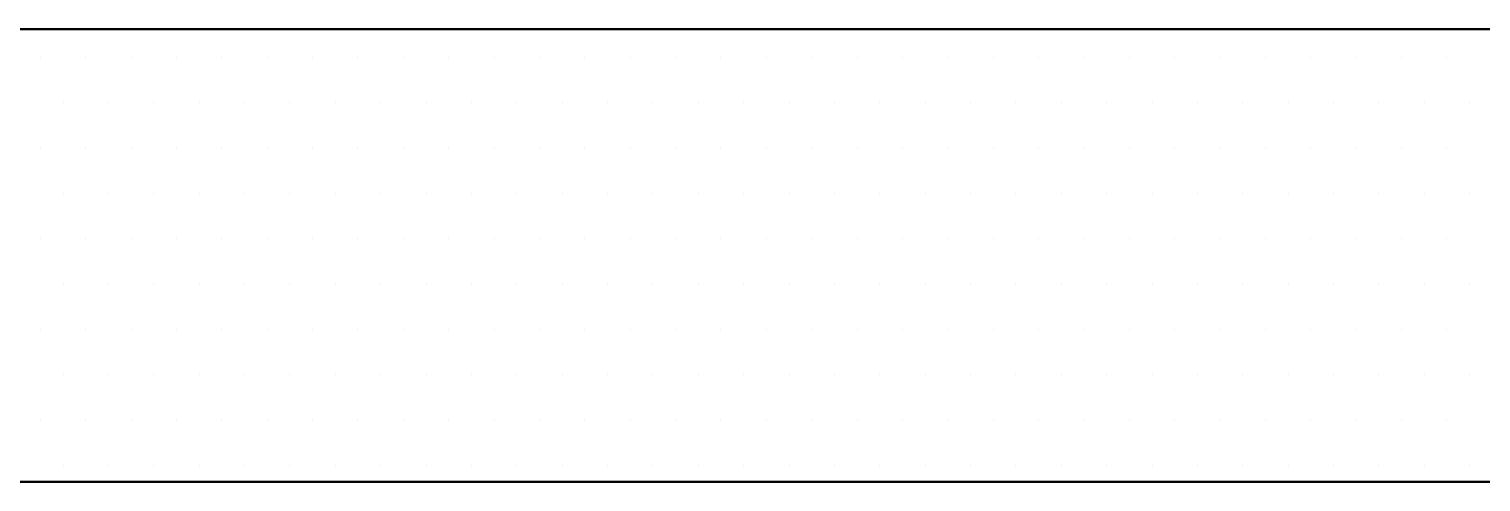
# Model space of a CAD drawing. Header units: inches. Extents: x 3.8 to 36.3, y 0.9 to 43.6.
# Drawn here: x 13.47 to 13.97, y 28.089 to 28.245 of the extents above; entities that cross this region are included whole.
import ezdxf

# ---------------------------------------------------------------- set-up
doc = ezdxf.new("R2010")
doc.units = ezdxf.units.IN
doc.header["$MEASUREMENT"] = 0
for name, color, linetype in [('R-ANNO-DIMS', 3, 'Continuous'), ('R-SWTS-DET1', 1, 'Continuous'), ('R-SWTS-PAT1', 5, 'Continuous')]:
    doc.layers.add(name, color=color, linetype=linetype)
doc.styles.add('SWTSTEXT', font='romans.shx')
doc.dimstyles.new('SWTSARCH', dxfattribs={"dimtxt": 0.25, "dimasz": 0.25, "dimexe": 0.179688, "dimexo": 0.0625, "dimgap": 0.125, "dimtad": 1, "dimtih": 1, "dimtoh": 1, "dimdec": 4, "dimzin": 4, "dimdsep": 46, "dimlunit": 4, "dimtxsty": 'SWTSTEXT', "dimcen": 0.1875, "dimdle": 0.179688, "dimclrd": 256, "dimclre": 256, "dimclrt": 256, "dimadec": 0, "dimazin": 1, "dimtfac": 1, "dimtdec": 4, "dimtofl": 0, "dimtmove": 0, "dimatfit": 3, "dimfxl": 0, "dimfrac": 2, "dimtolj": 1, "dimtzin": 4, "dimlwd": -1, "dimlwe": -1, "dimarcsym": 0})

# ---------------------------------------------------------------- blocks, each defined once
blk = doc.blocks.new('*D1')
at = {"layer": 'Defpoints', "color": 0}
for p in [(14.97148, 28.92332), (12.97148, 28.2297), (14.97148, 28.2297)]:
    blk.add_point(p, dxfattribs=at)
at = {"layer": 'R-ANNO-DIMS'}
for p, q in [((12.97148, 28.2922), (12.97148, 29.10301)), ((14.97148, 28.2922), (14.97148, 29.10301)), ((13.22148, 28.92332), (14.72148, 28.92332))]:
    blk.add_line(p, q, dxfattribs=at)
for points in [[(13.22148, 28.96499), (13.22148, 28.88165), (12.97148, 28.92332)], [(14.72148, 28.96499), (14.72148, 28.88165), (14.97148, 28.92332)]]:
    blk.add_solid(points, dxfattribs=at)
at = {"layer": 'R-ANNO-DIMS', "insert": (14.01088, 29.19713), "char_height": 0.25, "attachment_point": 5, "style": 'SWTSTEXT'}
blk.add_mtext('\\A1;2"', dxfattribs=at)

msp = doc.modelspace()

# ---------------------------------------------------------------- linework, layer by layer
at = {"layer": 'R-SWTS-DET1', "lineweight": 30}
for p, q in [((12.98648, 28.2447), (14.95648, 28.2447)), ((13.09748, 28.0887), (14.84548, 28.0887))]:
    msp.add_line(p, q, dxfattribs=at)
at = {"layer": 'R-SWTS-PAT1'}
for p, q in [((13.47416, 28.23492), (13.47416, 28.23492)), ((13.48979, 28.23492), (13.48979, 28.23492)), ((13.50541, 28.23492), (13.50541, 28.23492)), ((13.52104, 28.23492), (13.52104, 28.23492)), ((13.53666, 28.23492), (13.53666, 28.23492)), ((13.55229, 28.23492), (13.55229, 28.23492)), ((13.56791, 28.23492), (13.56791, 28.23492)), ((13.58354, 28.23492), (13.58354, 28.23492)), ((13.59916, 28.23492), (13.59916, 28.23492)), ((13.61479, 28.23492), (13.61479, 28.23492)), ((13.63041, 28.23492), (13.63041, 28.23492)), ((13.64604, 28.23492), (13.64604, 28.23492)), ((13.66166, 28.23492), (13.66166, 28.23492)), ((13.67729, 28.23492), (13.67729, 28.23492)), ((13.69291, 28.23492), (13.69291, 28.23492)), ((13.70854, 28.23492), (13.70854, 28.23492)), ((13.72416, 28.23492), (13.72416, 28.23492)), ((13.73979, 28.23492), (13.73979, 28.23492)), ((13.75541, 28.23492), (13.75541, 28.23492)), ((13.77104, 28.23492), (13.77104, 28.23492)), ((13.78666, 28.23492), (13.78666, 28.23492)), ((13.80229, 28.23492), (13.80229, 28.23492)), ((13.81791, 28.23492), (13.81791, 28.23492)), ((13.83354, 28.23492), (13.83354, 28.23492)), ((13.84916, 28.23492), (13.84916, 28.23492)), ((13.86479, 28.23492), (13.86479, 28.23492)), ((13.88041, 28.23492), (13.88041, 28.23492)), ((13.89604, 28.23492), (13.89604, 28.23492)), ((13.91166, 28.23492), (13.91166, 28.23492)), ((13.92729, 28.23492), (13.92729, 28.23492)), ((13.94291, 28.23492), (13.94291, 28.23492)), ((13.95854, 28.23492), (13.95854, 28.23492)), ((13.48198, 28.21929), (13.48198, 28.21929)), ((13.4976, 28.21929), (13.4976, 28.21929)), ((13.51323, 28.21929), (13.51323, 28.21929)), ((13.52885, 28.21929), (13.52885, 28.21929)), ((13.54448, 28.21929), (13.54448, 28.21929)), ((13.5601, 28.21929), (13.5601, 28.21929)), ((13.57573, 28.21929), (13.57573, 28.21929)), ((13.59135, 28.21929), (13.59135, 28.21929)), ((13.60698, 28.21929), (13.60698, 28.21929)), ((13.6226, 28.21929), (13.6226, 28.21929)), ((13.63823, 28.21929), (13.63823, 28.21929)), ((13.65385, 28.21929), (13.65385, 28.21929)), ((13.66948, 28.21929), (13.66948, 28.21929)), ((13.6851, 28.21929), (13.6851, 28.21929)), ((13.70073, 28.21929), (13.70073, 28.21929)), ((13.71635, 28.21929), (13.71635, 28.21929)), ((13.73198, 28.21929), (13.73198, 28.21929)), ((13.7476, 28.21929), (13.7476, 28.21929)), ((13.76323, 28.21929), (13.76323, 28.21929)), ((13.77885, 28.21929), (13.77885, 28.21929)), ((13.79448, 28.21929), (13.79448, 28.21929)), ((13.8101, 28.21929), (13.8101, 28.21929)), ((13.82573, 28.21929), (13.82573, 28.21929)), ((13.84135, 28.21929), (13.84135, 28.21929)), ((13.85698, 28.21929), (13.85698, 28.21929)), ((13.8726, 28.21929), (13.8726, 28.21929)), ((13.88823, 28.21929), (13.88823, 28.21929)), ((13.90385, 28.21929), (13.90385, 28.21929)), ((13.91948, 28.21929), (13.91948, 28.21929)), ((13.9351, 28.21929), (13.9351, 28.21929)), ((13.95073, 28.21929), (13.95073, 28.21929)), ((13.96635, 28.21929), (13.96635, 28.21929)), ((13.47416, 28.20367), (13.47416, 28.20367)), ((13.48979, 28.20367), (13.48979, 28.20367)), ((13.50541, 28.20367), (13.50541, 28.20367)), ((13.52104, 28.20367), (13.52104, 28.20367)), ((13.53666, 28.20367), (13.53666, 28.20367)), ((13.55229, 28.20367), (13.55229, 28.20367)), ((13.56791, 28.20367), (13.56791, 28.20367)), ((13.58354, 28.20367), (13.58354, 28.20367)), ((13.59916, 28.20367), (13.59916, 28.20367)), ((13.61479, 28.20367), (13.61479, 28.20367)), ((13.63041, 28.20367), (13.63041, 28.20367)), ((13.64604, 28.20367), (13.64604, 28.20367)), ((13.66166, 28.20367), (13.66166, 28.20367)), ((13.67729, 28.20367), (13.67729, 28.20367)), ((13.69291, 28.20367), (13.69291, 28.20367)), ((13.70854, 28.20367), (13.70854, 28.20367)), ((13.72416, 28.20367), (13.72416, 28.20367)), ((13.73979, 28.20367), (13.73979, 28.20367)), ((13.75541, 28.20367), (13.75541, 28.20367)), ((13.77104, 28.20367), (13.77104, 28.20367)), ((13.78666, 28.20367), (13.78666, 28.20367)), ((13.80229, 28.20367), (13.80229, 28.20367)), ((13.81791, 28.20367), (13.81791, 28.20367)), ((13.83354, 28.20367), (13.83354, 28.20367)), ((13.84916, 28.20367), (13.84916, 28.20367)), ((13.86479, 28.20367), (13.86479, 28.20367)), ((13.88041, 28.20367), (13.88041, 28.20367)), ((13.89604, 28.20367), (13.89604, 28.20367)), ((13.91166, 28.20367), (13.91166, 28.20367)), ((13.92729, 28.20367), (13.92729, 28.20367)), ((13.94291, 28.20367), (13.94291, 28.20367)), ((13.95854, 28.20367), (13.95854, 28.20367)), ((13.48198, 28.18804), (13.48198, 28.18804)), ((13.4976, 28.18804), (13.4976, 28.18804)), ((13.51323, 28.18804), (13.51323, 28.18804)), ((13.52885, 28.18804), (13.52885, 28.18804)), ((13.54448, 28.18804), (13.54448, 28.18804)), ((13.5601, 28.18804), (13.5601, 28.18804)), ((13.57573, 28.18804), (13.57573, 28.18804)), ((13.59135, 28.18804), (13.59135, 28.18804)), ((13.60698, 28.18804), (13.60698, 28.18804)), ((13.6226, 28.18804), (13.6226, 28.18804)), ((13.63823, 28.18804), (13.63823, 28.18804)), ((13.65385, 28.18804), (13.65385, 28.18804)), ((13.66948, 28.18804), (13.66948, 28.18804)), ((13.6851, 28.18804), (13.6851, 28.18804)), ((13.70073, 28.18804), (13.70073, 28.18804)), ((13.71635, 28.18804), (13.71635, 28.18804)), ((13.73198, 28.18804), (13.73198, 28.18804)), ((13.7476, 28.18804), (13.7476, 28.18804)), ((13.76323, 28.18804), (13.76323, 28.18804)), ((13.77885, 28.18804), (13.77885, 28.18804)), ((13.79448, 28.18804), (13.79448, 28.18804)), ((13.8101, 28.18804), (13.8101, 28.18804)), ((13.82573, 28.18804), (13.82573, 28.18804)), ((13.84135, 28.18804), (13.84135, 28.18804)), ((13.85698, 28.18804), (13.85698, 28.18804)), ((13.8726, 28.18804), (13.8726, 28.18804)), ((13.88823, 28.18804), (13.88823, 28.18804)), ((13.90385, 28.18804), (13.90385, 28.18804)), ((13.91948, 28.18804), (13.91948, 28.18804)), ((13.9351, 28.18804), (13.9351, 28.18804)), ((13.95073, 28.18804), (13.95073, 28.18804)), ((13.96635, 28.18804), (13.96635, 28.18804)), ((13.47416, 28.17242), (13.47416, 28.17242)), ((13.48979, 28.17242), (13.48979, 28.17242)), ((13.50541, 28.17242), (13.50541, 28.17242)), ((13.52104, 28.17242), (13.52104, 28.17242)), ((13.53666, 28.17242), (13.53666, 28.17242)), ((13.55229, 28.17242), (13.55229, 28.17242)), ((13.56791, 28.17242), (13.56791, 28.17242)), ((13.58354, 28.17242), (13.58354, 28.17242)), ((13.59916, 28.17242), (13.59916, 28.17242)), ((13.61479, 28.17242), (13.61479, 28.17242)), ((13.63041, 28.17242), (13.63041, 28.17242)), ((13.64604, 28.17242), (13.64604, 28.17242)), ((13.66166, 28.17242), (13.66166, 28.17242)), ((13.67729, 28.17242), (13.67729, 28.17242)), ((13.69291, 28.17242), (13.69291, 28.17242)), ((13.70854, 28.17242), (13.70854, 28.17242)), ((13.72416, 28.17242), (13.72416, 28.17242)), ((13.73979, 28.17242), (13.73979, 28.17242)), ((13.75541, 28.17242), (13.75541, 28.17242)), ((13.77104, 28.17242), (13.77104, 28.17242)), ((13.78666, 28.17242), (13.78666, 28.17242)), ((13.80229, 28.17242), (13.80229, 28.17242)), ((13.81791, 28.17242), (13.81791, 28.17242)), ((13.83354, 28.17242), (13.83354, 28.17242)), ((13.84916, 28.17242), (13.84916, 28.17242)), ((13.86479, 28.17242), (13.86479, 28.17242)), ((13.88041, 28.17242), (13.88041, 28.17242)), ((13.89604, 28.17242), (13.89604, 28.17242)), ((13.91166, 28.17242), (13.91166, 28.17242)), ((13.92729, 28.17242), (13.92729, 28.17242)), ((13.94291, 28.17242), (13.94291, 28.17242)), ((13.95854, 28.17242), (13.95854, 28.17242)), ((13.48198, 28.15679), (13.48198, 28.15679)), ((13.4976, 28.15679), (13.4976, 28.15679)), ((13.51323, 28.15679), (13.51323, 28.15679)), ((13.52885, 28.15679), (13.52885, 28.15679)), ((13.54448, 28.15679), (13.54448, 28.15679)), ((13.5601, 28.15679), (13.5601, 28.15679)), ((13.57573, 28.15679), (13.57573, 28.15679)), ((13.59135, 28.15679), (13.59135, 28.15679)), ((13.60698, 28.15679), (13.60698, 28.15679)), ((13.6226, 28.15679), (13.6226, 28.15679)), ((13.63823, 28.15679), (13.63823, 28.15679)), ((13.65385, 28.15679), (13.65385, 28.15679)), ((13.66948, 28.15679), (13.66948, 28.15679)), ((13.6851, 28.15679), (13.6851, 28.15679)), ((13.70073, 28.15679), (13.70073, 28.15679)), ((13.71635, 28.15679), (13.71635, 28.15679)), ((13.73198, 28.15679), (13.73198, 28.15679)), ((13.7476, 28.15679), (13.7476, 28.15679)), ((13.76323, 28.15679), (13.76323, 28.15679)), ((13.77885, 28.15679), (13.77885, 28.15679)), ((13.79448, 28.15679), (13.79448, 28.15679)), ((13.8101, 28.15679), (13.8101, 28.15679)), ((13.82573, 28.15679), (13.82573, 28.15679)), ((13.84135, 28.15679), (13.84135, 28.15679)), ((13.85698, 28.15679), (13.85698, 28.15679)), ((13.8726, 28.15679), (13.8726, 28.15679)), ((13.88823, 28.15679), (13.88823, 28.15679)), ((13.90385, 28.15679), (13.90385, 28.15679)), ((13.91948, 28.15679), (13.91948, 28.15679)), ((13.9351, 28.15679), (13.9351, 28.15679)), ((13.95073, 28.15679), (13.95073, 28.15679)), ((13.96635, 28.15679), (13.96635, 28.15679)), ((13.47416, 28.14117), (13.47416, 28.14117)), ((13.48979, 28.14117), (13.48979, 28.14117)), ((13.50541, 28.14117), (13.50541, 28.14117)), ((13.52104, 28.14117), (13.52104, 28.14117)), ((13.53666, 28.14117), (13.53666, 28.14117)), ((13.55229, 28.14117), (13.55229, 28.14117)), ((13.56791, 28.14117), (13.56791, 28.14117)), ((13.58354, 28.14117), (13.58354, 28.14117)), ((13.59916, 28.14117), (13.59916, 28.14117)), ((13.61479, 28.14117), (13.61479, 28.14117)), ((13.63041, 28.14117), (13.63041, 28.14117)), ((13.64604, 28.14117), (13.64604, 28.14117)), ((13.66166, 28.14117), (13.66166, 28.14117)), ((13.67729, 28.14117), (13.67729, 28.14117)), ((13.69291, 28.14117), (13.69291, 28.14117)), ((13.70854, 28.14117), (13.70854, 28.14117)), ((13.72416, 28.14117), (13.72416, 28.14117)), ((13.73979, 28.14117), (13.73979, 28.14117)), ((13.75541, 28.14117), (13.75541, 28.14117)), ((13.77104, 28.14117), (13.77104, 28.14117)), ((13.78666, 28.14117), (13.78666, 28.14117)), ((13.80229, 28.14117), (13.80229, 28.14117)), ((13.81791, 28.14117), (13.81791, 28.14117)), ((13.83354, 28.14117), (13.83354, 28.14117)), ((13.84916, 28.14117), (13.84916, 28.14117)), ((13.86479, 28.14117), (13.86479, 28.14117)), ((13.88041, 28.14117), (13.88041, 28.14117)), ((13.89604, 28.14117), (13.89604, 28.14117)), ((13.91166, 28.14117), (13.91166, 28.14117)), ((13.92729, 28.14117), (13.92729, 28.14117)), ((13.94291, 28.14117), (13.94291, 28.14117)), ((13.95854, 28.14117), (13.95854, 28.14117)), ((13.48198, 28.12554), (13.48198, 28.12554)), ((13.4976, 28.12554), (13.4976, 28.12554)), ((13.51323, 28.12554), (13.51323, 28.12554)), ((13.52885, 28.12554), (13.52885, 28.12554)), ((13.54448, 28.12554), (13.54448, 28.12554)), ((13.5601, 28.12554), (13.5601, 28.12554)), ((13.57573, 28.12554), (13.57573, 28.12554)), ((13.59135, 28.12554), (13.59135, 28.12554)), ((13.60698, 28.12554), (13.60698, 28.12554)), ((13.6226, 28.12554), (13.6226, 28.12554)), ((13.63823, 28.12554), (13.63823, 28.12554)), ((13.65385, 28.12554), (13.65385, 28.12554)), ((13.66948, 28.12554), (13.66948, 28.12554)), ((13.6851, 28.12554), (13.6851, 28.12554)), ((13.70073, 28.12554), (13.70073, 28.12554)), ((13.71635, 28.12554), (13.71635, 28.12554)), ((13.73198, 28.12554), (13.73198, 28.12554)), ((13.7476, 28.12554), (13.7476, 28.12554)), ((13.76323, 28.12554), (13.76323, 28.12554)), ((13.77885, 28.12554), (13.77885, 28.12554)), ((13.79448, 28.12554), (13.79448, 28.12554)), ((13.8101, 28.12554), (13.8101, 28.12554)), ((13.82573, 28.12554), (13.82573, 28.12554)), ((13.84135, 28.12554), (13.84135, 28.12554)), ((13.85698, 28.12554), (13.85698, 28.12554)), ((13.8726, 28.12554), (13.8726, 28.12554)), ((13.88823, 28.12554), (13.88823, 28.12554)), ((13.90385, 28.12554), (13.90385, 28.12554)), ((13.91948, 28.12554), (13.91948, 28.12554)), ((13.9351, 28.12554), (13.9351, 28.12554)), ((13.95073, 28.12554), (13.95073, 28.12554)), ((13.96635, 28.12554), (13.96635, 28.12554)), ((13.47416, 28.10992), (13.47416, 28.10992)), ((13.48979, 28.10992), (13.48979, 28.10992)), ((13.50541, 28.10992), (13.50541, 28.10992)), ((13.52104, 28.10992), (13.52104, 28.10992)), ((13.53666, 28.10992), (13.53666, 28.10992)), ((13.55229, 28.10992), (13.55229, 28.10992)), ((13.56791, 28.10992), (13.56791, 28.10992)), ((13.58354, 28.10992), (13.58354, 28.10992)), ((13.59916, 28.10992), (13.59916, 28.10992)), ((13.61479, 28.10992), (13.61479, 28.10992)), ((13.63041, 28.10992), (13.63041, 28.10992)), ((13.64604, 28.10992), (13.64604, 28.10992)), ((13.66166, 28.10992), (13.66166, 28.10992)), ((13.67729, 28.10992), (13.67729, 28.10992)), ((13.69291, 28.10992), (13.69291, 28.10992)), ((13.70854, 28.10992), (13.70854, 28.10992)), ((13.72416, 28.10992), (13.72416, 28.10992)), ((13.73979, 28.10992), (13.73979, 28.10992)), ((13.75541, 28.10992), (13.75541, 28.10992)), ((13.77104, 28.10992), (13.77104, 28.10992)), ((13.78666, 28.10992), (13.78666, 28.10992)), ((13.80229, 28.10992), (13.80229, 28.10992)), ((13.81791, 28.10992), (13.81791, 28.10992)), ((13.83354, 28.10992), (13.83354, 28.10992)), ((13.84916, 28.10992), (13.84916, 28.10992)), ((13.86479, 28.10992), (13.86479, 28.10992)), ((13.88041, 28.10992), (13.88041, 28.10992)), ((13.89604, 28.10992), (13.89604, 28.10992)), ((13.91166, 28.10992), (13.91166, 28.10992)), ((13.92729, 28.10992), (13.92729, 28.10992)), ((13.94291, 28.10992), (13.94291, 28.10992)), ((13.95854, 28.10992), (13.95854, 28.10992)), ((13.48198, 28.09429), (13.48198, 28.09429)), ((13.4976, 28.09429), (13.4976, 28.09429)), ((13.51323, 28.09429), (13.51323, 28.09429)), ((13.52885, 28.09429), (13.52885, 28.09429)), ((13.54448, 28.09429), (13.54448, 28.09429)), ((13.5601, 28.09429), (13.5601, 28.09429)), ((13.57573, 28.09429), (13.57573, 28.09429)), ((13.59135, 28.09429), (13.59135, 28.09429)), ((13.60698, 28.09429), (13.60698, 28.09429)), ((13.6226, 28.09429), (13.6226, 28.09429)), ((13.63823, 28.09429), (13.63823, 28.09429)), ((13.65385, 28.09429), (13.65385, 28.09429)), ((13.66948, 28.09429), (13.66948, 28.09429)), ((13.6851, 28.09429), (13.6851, 28.09429)), ((13.70073, 28.09429), (13.70073, 28.09429)), ((13.71635, 28.09429), (13.71635, 28.09429)), ((13.73198, 28.09429), (13.73198, 28.09429)), ((13.7476, 28.09429), (13.7476, 28.09429)), ((13.76323, 28.09429), (13.76323, 28.09429)), ((13.77885, 28.09429), (13.77885, 28.09429)), ((13.79448, 28.09429), (13.79448, 28.09429)), ((13.8101, 28.09429), (13.8101, 28.09429)), ((13.82573, 28.09429), (13.82573, 28.09429)), ((13.84135, 28.09429), (13.84135, 28.09429)), ((13.85698, 28.09429), (13.85698, 28.09429)), ((13.8726, 28.09429), (13.8726, 28.09429)), ((13.88823, 28.09429), (13.88823, 28.09429)), ((13.90385, 28.09429), (13.90385, 28.09429)), ((13.91948, 28.09429), (13.91948, 28.09429)), ((13.9351, 28.09429), (13.9351, 28.09429)), ((13.95073, 28.09429), (13.95073, 28.09429)), ((13.96635, 28.09429), (13.96635, 28.09429))]:
    msp.add_line(p, q, dxfattribs=at)

# ---------------------------------------------------------------- dimensions: what is measured, and where the dimension line sits
at = {"layer": 'R-ANNO-DIMS'}
dim = msp.add_linear_dim(base=(14.97148, 28.92332), p1=(12.97148, 28.2297), p2=(14.97148, 28.2297), dimstyle='SWTSARCH', dxfattribs=at)
dim.commit()
dim.dimension.update_dxf_attribs({"geometry": '*D1', "text_midpoint": (14.01088, 28.92332), "dimtype": 160})

doc.saveas('drawing.dxf')
